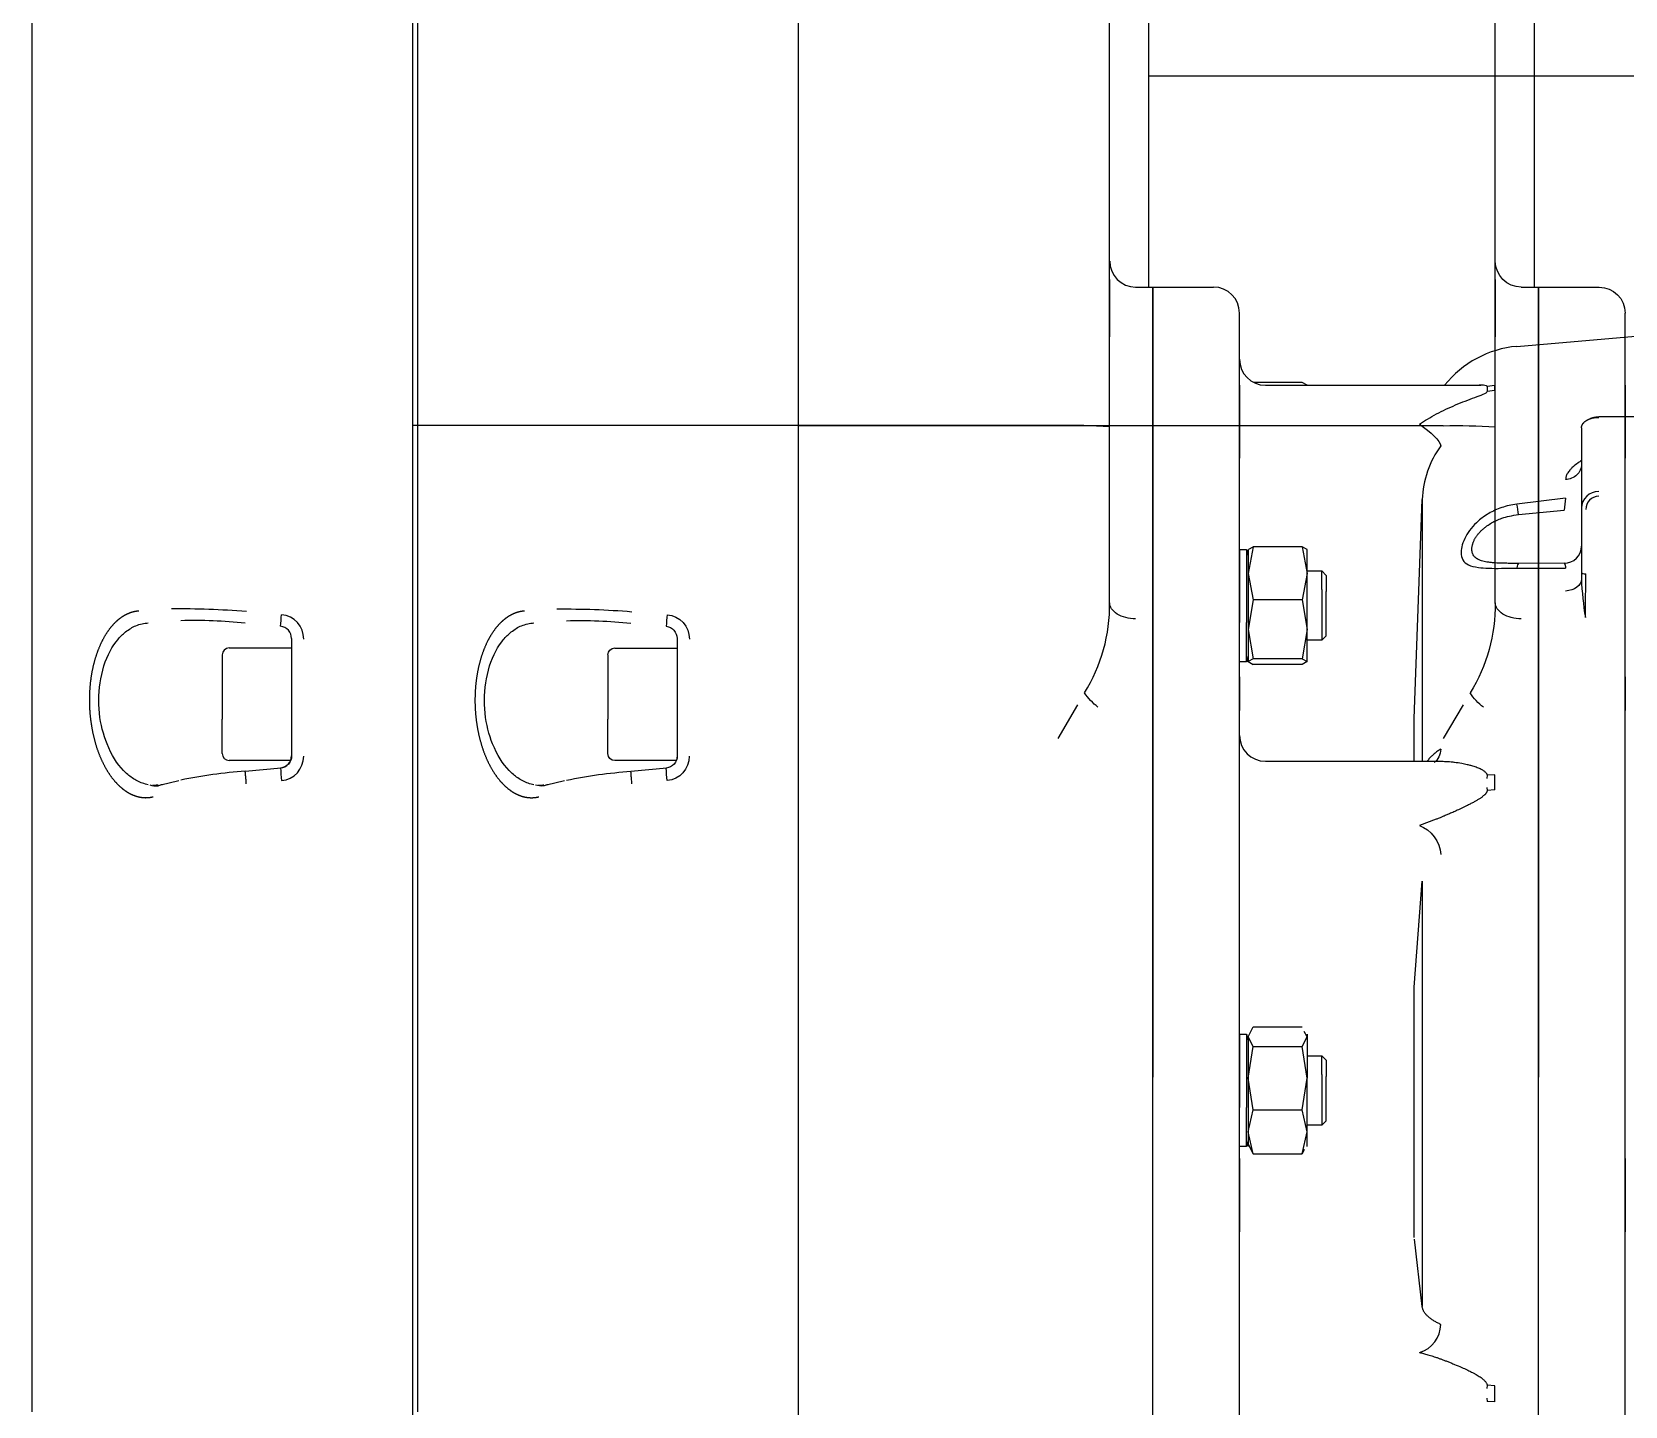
# Model space of a CAD drawing. Extents: x -1899985 to 1774885, y 556286 to 2175695.
# Drawn here: x -1077552.7 to -1077263.5, y 576015.9 to 576265.4 of the extents above; entities that cross this region are included whole.
import ezdxf

# ---------------------------------------------------------------- set-up
doc = ezdxf.new("R2010")
doc.units = 0
doc.header["$LTSCALE"] = 10
doc.header["$MEASUREMENT"] = 0
for name, color, linetype in [('20剖面图$0$A-LIN-V', 9, 'Continuous'), ('20剖面图$0$EWHS5T6M-3', 7, 'Continuous'), ('20剖面图$0$FHSGH10105-主梁-04', 7, 'Continuous'), ('20剖面图$0$FHSGH10105-主梁-06', 7, 'Continuous'), ('A-LIN-V', 9, 'Continuous')]:
    doc.layers.add(name, color=color, linetype=linetype)

# ---------------------------------------------------------------- blocks, each defined once
blk = doc.blocks.new('20剖面图$0$w4234')
at = {"layer": '20剖面图$0$EWHS5T6M-3', "color": 2, "linetype": 'Continuous'}
for p, q in [((1597292.82, -79964.19), (1597292.82, -80115.33)), ((1597223.68, -80113.12), (1597223.68, -79990.49)), ((1597223.68, -80114.16), (1597223.68, -79990.49)), ((1597097.18, -80114.36), (1597097.18, -79991.31)), ((1597292.82, -79995.96), (1597292.82, -80115.33)), ((1597090.11, -80002.54), (1597090.11, -80089)), ((1597089.32, -80089), (1597078.32, -80089)), ((1597089.32, -80089), (1597089.32, -80232.45)), ((1597092.46, -80089), (1597089.32, -80089)), ((1597089.32, -80347.15), (1597089.32, -80089)), ((1597097.18, -80087.6), (1597097.18, -80098)), ((1597073.61, -80344.12), (1597073.61, -80093.72)), ((1597073.61, -80106.78), (1597073.61, -80120.07)), ((1597097.18, -80146.31), (1597097.18, -80114.36)), ((1597106.61, -80114.16), (1597223.68, -80114.16)), ((1597223.68, -80312.06), (1597223.68, -80114.16)), ((1597223.68, -80312.06), (1597223.68, -80115.2)), ((1597292.82, -80115.33), (1597292.82, -80293.19)), ((1597292.82, -80115.33), (1597292.82, -80293.19)), ((1597073.61, -80127.21), (1597073.61, -80120.07)), ((1597245.68, -80152.81), (1597245.68, -80174.09)), ((1597256.99, -80154.53), (1597245.68, -80154.53)), ((1597258.25, -80155.78), (1597258.25, -80167.44)), ((1597073.61, -80159.74), (1597073.61, -80165.89)), ((1597258.26, -80159.29), (1597258.25, -80159.3)), ((1597073.61, -80173.03), (1597073.61, -80165.89)), ((1597102.99, -80164.87), (1597106.61, -80170.96)), ((1597258.25, -80173.7), (1597258.25, -80167.44)), ((1597258.25, -80170.19), (1597258.26, -80170.19)), ((1597245.85, -80174.96), (1597256.99, -80174.96)), ((1597254.08, -80176.88), (1597247.57, -80176.3)), ((1597269.41, -80179.35), (1597266.11, -80178.56)), ((1597089.32, -80403.29), (1597089.32, -80232.45)), ((1597073.61, -80247.23), (1597073.61, -80260.52)), ((1597073.61, -80267.66), (1597073.61, -80260.52))]:
    blk.add_line(p, q, dxfattribs=at)
for centre, radius, start, end in [((1597092.46, -80084.29), 4.71, 270, 0), ((1597078.32, -80093.72), 4.71, 90, 180), ((1597104.25, -80227.27), 113.13, 88.8067, 93.5841), ((1597127.22, -80146.73), 30.04, 179.196, 212.0203), ((1597247.9, -80152.9), 4.43, 95.3042, 180.1417), ((1597436.31, -80132.16), 189.52, 184.9432, 185.5756), ((1597265.9, -80292.98), 145.55, 89.3722, 94.7349), ((1597263.19, -80236.79), 87.26, 88.2943, 95.9904), ((1597247.93, -80152.81), 2.25, 96.1749, 179.9262), ((1597256.99, -80155.78), 1.26, 0, 90), ((1597247.9, -80174.2), 4.42, 179.8461, 264.708), ((1597247.92, -80174.09), 2.24, 179.9476, 263.9475), ((1597256.99, -80173.7), 1.26, 270, 360), ((1597171.12, -80170.97), 76.75, 354.291, 356.0046), ((1597247.11, -80269.97), 93.34, 78.4608, 85.7189), ((1597270.19, -80175.39), 4.19, 266.1835, 287.0249)]:
    blk.add_arc(centre, radius, start, end, dxfattribs=at)
for centre, major_axis, ratio, start_param, end_param in [((1597092.46, -80146.31), (-4.71, 0), 0.616789, 1.570796, 3.141593), ((1597099.32, -80162.85), (-3.22, -3.45), 0.378821, 1.18491, 1.960757), ((1597247.92, -80174.09), (2.25, 0.04), 0.998994, 3.125734, 4.59105)]:
    blk.add_ellipse(centre, major_axis=major_axis, ratio=ratio, start_param=start_param, end_param=end_param, dxfattribs=at)
for points, degree, knots in [([(1597273.39, -80147.82), (1597274.39, -80147.88), (1597275.34, -80148.29), (1597276.3, -80148.7), (1597277.18, -80149.44), (1597278.06, -80150.17), (1597278.82, -80151.21), (1597279.59, -80152.24), (1597280.22, -80153.54), (1597280.84, -80154.83), (1597281.3, -80156.32), (1597281.75, -80157.81), (1597282.02, -80159.45), (1597282.29, -80161.09), (1597282.36, -80162.8), (1597282.43, -80164.51), (1597282.3, -80166.23), (1597282.16, -80167.94), (1597281.84, -80169.59), (1597281.51, -80171.24), (1597281, -80172.76), (1597280.49, -80174.28), (1597279.82, -80175.6), (1597279.14, -80176.93), (1597278.34, -80178), (1597277.53, -80179.07), (1597276.62, -80179.86), (1597275.72, -80180.64), (1597274.75, -80181.09), (1597273.78, -80181.55), (1597272.78, -80181.66), (1597271.78, -80181.78), (1597270.8, -80181.54)], 2, [0, 0, 0, 0.0625, 0.0625, 0.125, 0.125, 0.1875, 0.1875, 0.25, 0.25, 0.3125, 0.3125, 0.375, 0.375, 0.4375, 0.4375, 0.5, 0.5, 0.5625, 0.5625, 0.625, 0.625, 0.6875, 0.6875, 0.75, 0.75, 0.8125, 0.8125, 0.875, 0.875, 0.9375, 0.9375, 1, 1, 1]), ([(1597271.68, -80179.35), (1597272.04, -80179.28), (1597273.03, -80179.02), (1597274.57, -80178.24), (1597276.89, -80176.27), (1597279.25, -80172.55), (1597280.86, -80166.37), (1597280.55, -80159.73), (1597278.95, -80155.34), (1597277.17, -80152.87), (1597275.71, -80151.46), (1597273.85, -80150.28), (1597272.44, -80150.07), (1597271.68, -80149.95)], 3, [0.089227, 0.089227, 0.089227, 0.089227, 0.1254863, 0.1918246, 0.2509131, 0.3864299, 0.5001424, 0.6195056, 0.7492603, 0.7950378, 0.8521868, 0.9205802, 1, 1, 1, 1]), ([(1597253.89, -80179.17), (1597253.92, -80178.86), (1597253.95, -80178.54), (1597254, -80177.97), (1597254.02, -80177.7), (1597254.05, -80177.27), (1597254.07, -80177.11), (1597254.08, -80176.9), (1597254.09, -80176.86), (1597254.08, -80176.89)], 3, [0, 0, 0, 0, 0.25, 0.25, 0.5, 0.5, 0.75, 0.75, 1, 1, 1, 1]), ([(1597269.84, -80179.52), (1597269.82, -80179.51), (1597269.8, -80179.49), (1597269.56, -80179.38), (1597269.33, -80179.31), (1597269.09, -80179.31)], 3, [0.7219654, 0.7219654, 0.7219654, 0.7219654, 0.75, 0.75, 1, 1, 1, 1]), ([(1597269.91, -80179.43), (1597269.96, -80179.44), (1597270.27, -80179.47), (1597270.58, -80179.47), (1597270.84, -80179.45)], 3, [0.02843259, 0.02843259, 0.02843259, 0.02843259, 0.03301271, 0.06025536, 0.06025536, 0.06025536, 0.06025536])]:
    blk.add_open_spline(points, degree=degree, knots=knots, dxfattribs=at)
at = {"layer": '20剖面图$0$FHSGH10105-主梁-06', "color": 2, "linetype": 'Continuous'}
blk.add_line((1597090.11, -80050.62), (1596726.32, -80050.62), dxfattribs=at)
blk = doc.blocks.new('20剖面图$0$55555555rrrrrr-M')
at = {"layer": '20剖面图$0$EWHS5T6M-3', "color": 2, "linetype": 'Continuous'}
for p, q in [((1520817.73, 577613.92), (1520817.73, 577462.79)), ((1520886.87, 577465), (1520886.87, 577587.63)), ((1520886.87, 577463.96), (1520886.87, 577587.63)), ((1521013.37, 577463.76), (1521013.37, 577586.8)), ((1520817.73, 577582.15), (1520817.73, 577462.79)), ((1521020.45, 577575.57), (1521020.45, 577489.11)), ((1521013.37, 577490.51), (1521013.37, 577480.11)), ((1521018.09, 577489.11), (1521021.23, 577489.11)), ((1521021.23, 577489.11), (1521021.23, 577345.67)), ((1521021.23, 577230.96), (1521021.23, 577489.11)), ((1521021.23, 577489.11), (1521032.23, 577489.11)), ((1521036.95, 577233.99), (1521036.95, 577484.4)), ((1521087.31, 577478.35), (1521111.59, 577480.47)), ((1521036.95, 577471.33), (1521036.95, 577458.05)), ((1521048.29, 577471.81), (1521039.51, 577471.81)), ((1521041.66, 577471.29), (1521080.73, 577471.29)), ((1521049.2, 577471.3), (1521048.29, 577471.81)), ((1521049.2, 577471.29), (1521049.2, 577471.33)), ((1521083.3, 577471.27), (1521081.89, 577471.07)), ((1521081.89, 577471.07), (1521081.89, 577470.13)), ((1521083.3, 577470.35), (1521081.89, 577470.13)), ((1521083.3, 577470.35), (1521083.3, 577471.27)), ((1521102.16, 577465.61), (1521127.3, 577465.61)), ((1520817.73, 577462.79), (1520817.73, 577284.92)), ((1520817.73, 577462.79), (1520817.73, 577284.92)), ((1520886.87, 577266.06), (1520886.87, 577463.96)), ((1521003.95, 577463.96), (1520886.87, 577463.96)), ((1520886.87, 577266.06), (1520886.87, 577462.91)), ((1521013.37, 577431.8), (1521013.37, 577463.76)), ((1521099.02, 577463.54), (1521099.02, 577448.99)), ((1521036.95, 577450.91), (1521036.95, 577458.05)), ((1521068.66, 577410.8), (1521070.1, 577450.53)), ((1521070.1, 577450.53), (1521070.1, 577403.02)), ((1521096.15, 577450.8), (1521087.31, 577449.7)), ((1521087.58, 577447.8), (1521095.87, 577448.59)), ((1521099.02, 577448.99), (1521099.02, 577437.32)), ((1521036.95, 577441.5), (1521036.95, 577428.21)), ((1521036.95, 577441.5), (1521038.24, 577441.5)), ((1521038.24, 577441.5), (1521038.24, 577428.21)), ((1521038.24, 577441.5), (1521038.52, 577440.4)), ((1521039.43, 577441.97), (1521038.52, 577437.14)), ((1521038.52, 577441.5), (1521038.52, 577437.14)), ((1521038.65, 577441.54), (1521039.43, 577441.97)), ((1521048.29, 577441.97), (1521039.43, 577441.97)), ((1521048.29, 577441.97), (1521049.2, 577437.14)), ((1521049.2, 577441.46), (1521048.29, 577441.97)), ((1521049.2, 577437.14), (1521049.2, 577441.5)), ((1521038.52, 577437.14), (1521038.52, 577426.97)), ((1521038.52, 577437.14), (1521039.43, 577432.31)), ((1521049.2, 577437.14), (1521048.29, 577432.31)), ((1521049.2, 577437.57), (1521051.87, 577437.57)), ((1521049.2, 577426.97), (1521049.2, 577437.14)), ((1521051.87, 577434.19), (1521051.87, 577437.57)), ((1521051.87, 577437.57), (1521052.66, 577436.78)), ((1521052.66, 577436.78), (1521052.66, 577433.82)), ((1521087.31, 577438.07), (1521096.15, 577438.08)), ((1521095.87, 577438.96), (1521087.58, 577438.94)), ((1521099.02, 577437.32), (1521099.02, 577436.09)), ((1521051.87, 577434.19), (1521051.87, 577425)), ((1521052.66, 577425.78), (1521052.66, 577433.82)), ((1521039.43, 577432.31), (1521038.52, 577426.97)), ((1521048.29, 577432.31), (1521039.43, 577432.31)), ((1521048.29, 577432.31), (1521049.2, 577426.97)), ((1521036.95, 577421.07), (1521036.95, 577428.21)), ((1521038.24, 577421.07), (1521038.24, 577428.21)), ((1520864.87, 577425.3), (1520864.87, 577404.03)), ((1521038.52, 577426.97), (1521039.43, 577421.62)), ((1521038.52, 577426.97), (1521038.52, 577421.11)), ((1521049.2, 577426.97), (1521048.29, 577421.62)), ((1521049.2, 577421.11), (1521049.2, 577426.97)), ((1521052.66, 577425.78), (1521051.87, 577425)), ((1520852.3, 577422.33), (1520852.3, 577410.68)), ((1520853.56, 577423.59), (1520864.87, 577423.59)), ((1521038.52, 577422.17), (1521038.24, 577421.07)), ((1521051.87, 577425), (1521049.2, 577425)), ((1521038.24, 577421.07), (1521036.95, 577421.07)), ((1521039.43, 577421.62), (1521038.52, 577421.11)), ((1521038.52, 577421.11), (1521039.43, 577420.59)), ((1521038.52, 577421.07), (1521038.52, 577421.11)), ((1521048.29, 577421.62), (1521039.43, 577421.62)), ((1521048.29, 577420.59), (1521039.43, 577420.59)), ((1521048.29, 577421.62), (1521049.2, 577421.11)), ((1521049.2, 577421.11), (1521048.29, 577420.59)), ((1520852.29, 577418.82), (1520852.3, 577418.82)), ((1521036.95, 577418.38), (1521036.95, 577412.23)), ((1520852.3, 577404.42), (1520852.3, 577410.68)), ((1521007.56, 577413.24), (1521003.95, 577407.15)), ((1521036.95, 577405.09), (1521036.95, 577412.23)), ((1521068.66, 577403.02), (1521068.66, 577410.8)), ((1520852.3, 577407.93), (1520852.29, 577407.92)), ((1520864.7, 577403.16), (1520853.56, 577403.16)), ((1521041.66, 577403.02), (1521073.74, 577403.02)), ((1520841.14, 577398.76), (1520844.44, 577399.56)), ((1520856.47, 577401.24), (1520862.98, 577401.81)), ((1521081.89, 577400.48), (1521081.87, 577399.9)), ((1521083.3, 577400.54), (1521081.89, 577400.48)), ((1521083.3, 577397.84), (1521083.3, 577400.54)), ((1521081.87, 577398.28), (1521081.89, 577397.7)), ((1521083.3, 577397.84), (1521081.89, 577397.7)), ((1521072.65, 577392.49), (1521069.61, 577391.34)), ((1521068.66, 577362), (1521070.1, 577381.23)), ((1521070.1, 577381.23), (1521070.1, 577304.03)), ((1521068.66, 577316.55), (1521068.66, 577362)), ((1521036.95, 577353.48), (1521036.95, 577340.19)), ((1521036.95, 577353.48), (1521038.24, 577353.48)), ((1521038.24, 577353.48), (1521038.24, 577340.19)), ((1521038.24, 577353.48), (1521038.52, 577352.38)), ((1521038.52, 577353.01), (1521039.43, 577354.79)), ((1521039.43, 577351.23), (1521038.52, 577353.01)), ((1521038.52, 577353.01), (1521038.52, 577345.48)), ((1521039.43, 577354.79), (1521048.29, 577354.79)), ((1521048.29, 577351.23), (1521049.2, 577353.01)), ((1521049.2, 577353.01), (1521048.7, 577353.98)), ((1521049.2, 577353.48), (1521049.2, 577353.01)), ((1521049.2, 577353.01), (1521049.2, 577345.48)), ((1521038.52, 577345.48), (1521039.43, 577351.23)), ((1521039.43, 577351.23), (1521048.29, 577351.23)), ((1521049.2, 577345.48), (1521048.29, 577351.23)), ((1521049.2, 577349.56), (1521051.87, 577349.56)), ((1521051.87, 577346.17), (1521051.87, 577349.56)), ((1521051.87, 577349.56), (1521052.66, 577348.77)), ((1521052.66, 577348.77), (1521052.66, 577345.81)), ((1521021.23, 577174.83), (1521021.23, 577345.67)), ((1521039.43, 577339.72), (1521038.52, 577345.48)), ((1521038.52, 577345.48), (1521038.52, 577335.74)), ((1521048.29, 577339.72), (1521049.2, 577345.48)), ((1521049.2, 577335.74), (1521049.2, 577345.48)), ((1521051.87, 577346.17), (1521051.87, 577336.98)), ((1521052.66, 577337.77), (1521052.66, 577345.81)), ((1521036.95, 577333.06), (1521036.95, 577340.19)), ((1521038.24, 577333.06), (1521038.24, 577340.19)), ((1521038.52, 577335.74), (1521039.43, 577339.72)), ((1521039.43, 577339.72), (1521048.29, 577339.72)), ((1521049.2, 577335.74), (1521048.29, 577339.72)), ((1521038.52, 577335.74), (1521038.52, 577333.06)), ((1521039.43, 577331.75), (1521038.52, 577335.74)), ((1521048.29, 577331.75), (1521049.2, 577335.74)), ((1521051.87, 577336.98), (1521049.2, 577336.98)), ((1521049.2, 577333.06), (1521049.2, 577335.74)), ((1521052.66, 577337.77), (1521051.87, 577336.98)), ((1521038.24, 577333.06), (1521036.95, 577333.06)), ((1521038.52, 577334.16), (1521038.24, 577333.06)), ((1521038.52, 577333.53), (1521039.43, 577331.75)), ((1521048.7, 577332.56), (1521048.29, 577331.75)), ((1521036.95, 577330.89), (1521036.95, 577317.6)), ((1521039.43, 577331.75), (1521048.29, 577331.75)), ((1521036.95, 577310.46), (1521036.95, 577317.6)), ((1521070.1, 577304.03), (1521068.69, 577316.26)), ((1521081.89, 577289.76), (1521081.87, 577289.13)), ((1521083.3, 577289.65), (1521081.89, 577289.76)), ((1521083.3, 577286.74), (1521083.3, 577289.65)), ((1521081.87, 577287.39), (1521081.89, 577286.76)), ((1521083.3, 577286.74), (1521081.89, 577286.76))]:
    blk.add_line(p, q, dxfattribs=at)
for centre, radius, start, end in [((1521018.09, 577493.83), 4.71, 180, 270), ((1521032.23, 577484.4), 4.71, 360, 90), ((1521088.95, 577459.56), 18.86, 95, 141.5339), ((1521041.66, 577476.01), 4.71, 180, 270), ((1521006.3, 577350.85), 113.13, 86.4159, 91.1933), ((1521087.85, 577449.86), 17.76, 144.0079, 177.8344), ((1521102.08, 577448.91), 3.07, 88.589, 178.5506), ((1521102.19, 577448.75), 2.39, 90.7749, 180.7566), ((1521008.85, 577437.45), 79.41, 7.4867, 8.8757), ((1521178.39, 577439.47), 83.02, 172.1589, 173.6941), ((1521095.88, 577442.1), 3.14, 269.9622, 359.9621), ((1520150.68, 577441.31), 949.13, 359.2651, 359.74293), ((1521156.54, 577438.51), 57.58, 182.4106, 189.3696), ((1520983.33, 577431.38), 30.04, 327.9797, 0.804), ((1520844.65, 577285.14), 145.55, 85.2651, 90.6278), ((1520847.36, 577341.32), 87.26, 84.0096, 91.7057), ((1520674.24, 577445.95), 189.52, 354.4244, 355.0568), ((1520862.65, 577425.22), 4.43, 359.8583, 84.6958), ((1520862.62, 577425.3), 2.25, 0.0738, 83.8251), ((1520853.56, 577422.33), 1.26, 90, 180), ((1521041.66, 577407.73), 4.71, 180, 270), ((1520853.56, 577404.42), 1.26, 180, 270), ((1520862.63, 577404.03), 2.24, 276.0525, 0.0524), ((1520862.65, 577403.92), 4.42, 275.292, 0.1539), ((1520863.44, 577308.15), 93.34, 94.2811, 101.5392), ((1520939.43, 577407.15), 76.75, 183.9954, 185.709), ((1520840.36, 577402.73), 4.19, 252.9751, 273.8165), ((1521068.07, 577300.86), 5.41, 286.5513, 359.1466)]:
    blk.add_arc(centre, radius, start, end, dxfattribs=at)
at = {"layer": '20剖面图$0$EWHS5T6M-3', "color": 2, "linetype": 'Continuous', "extrusion": (0, 0, -1)}
for centre, major_axis, ratio, start_param, end_param in [((1521069.61, 577462.8), (3.81, -2.78), 0.246907, 4.534324, 6.060506), ((1521095.87, 577436.09), (-3.14, 0), 0.692826, 3.141565, 4.625123), ((1521018.09, 577431.8), (4.71, 0), 0.616789, 1.570796, 3.141593), ((1521011.24, 577415.27), (3.22, -3.45), 0.378821, 1.18491, 1.960757), ((1520862.63, 577404.03), (-2.25, 0.04), 0.998994, 3.125734, 4.59105), ((1521069.61, 577387.16), (2.61, -3.93), 0.728317, 3.880999, 5.407181)]:
    blk.add_ellipse(centre, major_axis=major_axis, ratio=ratio, start_param=start_param, end_param=end_param, dxfattribs=at)
at = {"layer": '20剖面图$0$EWHS5T6M-3', "color": 2, "linetype": 'Continuous'}
for points, degree, knots in [([(1521081.89, 577471.07), (1521081.91, 577471.17), (1521081.74, 577471.23), (1521081.33, 577471.28), (1521081.17, 577471.28), (1521080.82, 577471.29), (1521080.64, 577471.29), (1521080.44, 577471.29)], 3, [0, 0, 0, 0, 0.125, 0.125, 0.1875, 0.1875, 0.25, 0.25, 0.25, 0.25]), ([(1521069.61, 577464.21), (1521070.55, 577464.86), (1521071.59, 577465.48), (1521073.83, 577466.67), (1521074.98, 577467.21), (1521077.34, 577468.21), (1521078.54, 577468.66), (1521080.2, 577469.28), (1521080.74, 577469.47), (1521081.6, 577469.83), (1521081.92, 577470), (1521081.89, 577470.13)], 3, [0, 0, 0, 0, 0.25, 0.25, 0.5, 0.5, 0.75, 0.75, 0.875, 0.875, 1, 1, 1, 1]), ([(1521099.02, 577463.54), (1521099.02, 577463.58), (1521099.02, 577463.66), (1521099.04, 577463.79), (1521099.08, 577463.92), (1521099.12, 577464.04), (1521099.18, 577464.16), (1521099.25, 577464.27), (1521099.33, 577464.38), (1521099.42, 577464.49), (1521099.51, 577464.59), (1521099.62, 577464.68), (1521099.73, 577464.77), (1521099.85, 577464.86), (1521099.97, 577464.93), (1521100.1, 577465.01), (1521100.23, 577465.07), (1521100.36, 577465.13), (1521100.5, 577465.19), (1521100.64, 577465.23), (1521100.78, 577465.28), (1521100.92, 577465.32), (1521101.06, 577465.35), (1521101.21, 577465.38), (1521101.35, 577465.4), (1521101.49, 577465.42), (1521101.63, 577465.43), (1521101.76, 577465.44), (1521101.9, 577465.45), (1521102.03, 577465.46), (1521102.12, 577465.46), (1521102.16, 577465.46)], 3, [0, 0, 0, 0, 0.043815, 0.086945, 0.129389, 0.171151, 0.212229, 0.252628, 0.292346, 0.331388, 0.369753, 0.407445, 0.444466, 0.480818, 0.516503, 0.551525, 0.585887, 0.619591, 0.652642, 0.685043, 0.716798, 0.747913, 0.778391, 0.808237, 0.837458, 0.866059, 0.894046, 0.921426, 0.948207, 0.974395, 1, 1, 1, 1]), ([(1521099, 577457.61), (1521098.81, 577457.48), (1521098.19, 577457.06), (1521097.46, 577456.48), (1521096.93, 577455.91), (1521096.65, 577455.57), (1521096.47, 577455.27), (1521096.32, 577454.99), (1521096.22, 577454.72), (1521096.16, 577454.45), (1521096.15, 577454.26), (1521096.15, 577454.17)], 3, [0.1382956, 0.1382956, 0.1382956, 0.1382956, 0.2500172, 0.4998753, 0.6030875, 0.6772768, 0.7499776, 0.8148651, 0.874988, 0.9374957, 1, 1, 1, 1]), ([(1521099.02, 577456.77), (1521099.02, 577456.18), (1521098.74, 577455.51), (1521097.64, 577454.51), (1521096.86, 577454.23), (1521096.15, 577454.17)], 3, [0, 0, 0, 0, 0.5, 0.5, 1, 1, 1, 1]), ([(1521087.31, 577449.7), (1521086.82, 577449.63), (1521085.89, 577449.49), (1521084.55, 577449.1), (1521083.32, 577448.62), (1521082.2, 577448.05), (1521081.2, 577447.39), (1521080.08, 577446.5), (1521078.95, 577445.32), (1521077.96, 577443.82), (1521077.32, 577442.32), (1521077.08, 577440.81), (1521077.36, 577439.48), (1521078.45, 577438.58), (1521080.12, 577438.19), (1521082.2, 577438.04), (1521084.58, 577438.05), (1521086.37, 577438.07), (1521087.31, 577438.07)], 3, [0, 0, 0, 0, 0.046911, 0.091358, 0.133588, 0.173887, 0.212578, 0.250021, 0.313574, 0.374949, 0.43869, 0.499966, 0.579793, 0.660027, 0.750395, 0.825815, 0.908239, 1, 1, 1, 1]), ([(1521079.13, 577441.52), (1521079.13, 577441.58), (1521079.13, 577441.72), (1521079.15, 577441.93), (1521079.19, 577442.14), (1521079.24, 577442.35), (1521079.3, 577442.56), (1521079.37, 577442.78), (1521079.46, 577443), (1521079.57, 577443.21), (1521079.68, 577443.43), (1521079.81, 577443.65), (1521079.96, 577443.87), (1521080.11, 577444.08), (1521080.29, 577444.3), (1521080.47, 577444.51), (1521080.67, 577444.73), (1521080.88, 577444.94), (1521081.11, 577445.15), (1521081.35, 577445.35), (1521081.6, 577445.55), (1521082.04, 577445.88), (1521082.69, 577446.31), (1521083.6, 577446.77), (1521084.68, 577447.21), (1521086.01, 577447.58), (1521087.03, 577447.72), (1521087.58, 577447.8)], 3, [0, 0, 0, 0, 0.025288, 0.050219, 0.074845, 0.099219, 0.123396, 0.147433, 0.171387, 0.195316, 0.219278, 0.243332, 0.267533, 0.291939, 0.316604, 0.341581, 0.366922, 0.392675, 0.418887, 0.445603, 0.472864, 0.500709, 0.581938, 0.664866, 0.750426, 0.865857, 1, 1, 1, 1]), ([(1521087.58, 577438.94), (1521087.42, 577438.94), (1521087.09, 577438.95), (1521086.62, 577438.95), (1521086.15, 577438.95), (1521085.7, 577438.96), (1521085.26, 577438.96), (1521084.83, 577438.97), (1521084.42, 577438.98), (1521084.02, 577439), (1521083.63, 577439.02), (1521083.25, 577439.04), (1521082.89, 577439.07), (1521082.53, 577439.11), (1521082.19, 577439.15), (1521081.79, 577439.21), (1521081.35, 577439.29), (1521080.88, 577439.42), (1521080.47, 577439.57), (1521080.11, 577439.75), (1521079.81, 577439.96), (1521079.56, 577440.2), (1521079.37, 577440.47), (1521079.23, 577440.78), (1521079.14, 577441.13), (1521079.13, 577441.38), (1521079.13, 577441.52)], 3, [0, 0, 0, 0, 0.039878, 0.078912, 0.117144, 0.154619, 0.191384, 0.227489, 0.262988, 0.297935, 0.332389, 0.366411, 0.400064, 0.433413, 0.466526, 0.499471, 0.55456, 0.607472, 0.65855, 0.708176, 0.756766, 0.804764, 0.852628, 0.900824, 0.949803, 1, 1, 1, 1]), ([(1521095.87, 577438.96), (1521095.88, 577438.95), (1521095.9, 577438.96), (1521095.93, 577438.95), (1521095.95, 577438.92), (1521095.97, 577438.88), (1521095.99, 577438.84), (1521096.01, 577438.78), (1521096.03, 577438.71), (1521096.05, 577438.64), (1521096.07, 577438.57), (1521096.09, 577438.49), (1521096.1, 577438.41), (1521096.11, 577438.33), (1521096.13, 577438.24), (1521096.14, 577438.16), (1521096.15, 577438.11), (1521096.15, 577438.08)], 3, [0, 0, 0, 0, 0.087736, 0.172459, 0.254169, 0.332866, 0.408552, 0.481226, 0.550891, 0.617546, 0.681193, 0.741833, 0.799468, 0.8541, 0.905731, 0.954363, 1, 1, 1, 1]), ([(1521099.02, 577437.32), (1521099.02, 577437.25), (1521099.1, 577437.18), (1521099.39, 577437.08), (1521099.6, 577437.05), (1521099.8, 577437.05)], 3, [0, 0, 0, 0, 0.5, 0.5, 1, 1, 1, 1]), ([(1520837.16, 577430.3), (1520836.17, 577430.23), (1520835.21, 577429.82), (1520834.26, 577429.42), (1520833.37, 577428.68), (1520832.5, 577427.94), (1520831.73, 577426.91), (1520830.96, 577425.87), (1520830.34, 577424.58), (1520829.71, 577423.29), (1520829.26, 577421.79), (1520828.8, 577420.3), (1520828.53, 577418.66), (1520828.26, 577417.03), (1520828.19, 577415.32), (1520828.12, 577413.61), (1520828.26, 577411.89), (1520828.39, 577410.17), (1520828.72, 577408.52), (1520829.04, 577406.87), (1520829.55, 577405.35), (1520830.06, 577403.84), (1520830.74, 577402.51), (1520831.41, 577401.19), (1520832.21, 577400.11), (1520833.02, 577399.04), (1520833.93, 577398.26), (1520834.83, 577397.48), (1520835.81, 577397.02), (1520836.78, 577396.57), (1520837.77, 577396.45), (1520838.77, 577396.34), (1520839.75, 577396.58)], 2, [0, 0, 0, 0.0625, 0.0625, 0.125, 0.125, 0.1875, 0.1875, 0.25, 0.25, 0.3125, 0.3125, 0.375, 0.375, 0.4375, 0.4375, 0.5, 0.5, 0.5625, 0.5625, 0.625, 0.625, 0.6875, 0.6875, 0.75, 0.75, 0.8125, 0.8125, 0.875, 0.875, 0.9375, 0.9375, 1, 1, 1]), ([(1520838.87, 577398.77), (1520838.51, 577398.83), (1520837.52, 577399.09), (1520835.98, 577399.87), (1520833.66, 577401.84), (1520831.31, 577405.56), (1520829.69, 577411.74), (1520830, 577418.38), (1520831.6, 577422.78), (1520833.38, 577425.24), (1520834.84, 577426.66), (1520836.7, 577427.83), (1520838.11, 577428.05), (1520838.87, 577428.16)], 3, [0.089227, 0.089227, 0.089227, 0.089227, 0.1254863, 0.1918246, 0.2509131, 0.3864299, 0.5001424, 0.6195056, 0.7492603, 0.7950378, 0.8521868, 0.9205802, 1, 1, 1, 1]), ([(1521073.48, 577405.24), (1521073.38, 577405.17), (1521073.17, 577405.04), (1521072.87, 577404.83), (1521072.58, 577404.61), (1521072.3, 577404.39), (1521072.04, 577404.16), (1521071.79, 577403.92), (1521071.55, 577403.68), (1521071.33, 577403.44), (1521071.15, 577403.22), (1521071.05, 577403.08), (1521071.01, 577403.03)], 3, [0, 0, 0, 0, 0.0512179, 0.1029462, 0.155185, 0.2079344, 0.2611942, 0.3149645, 0.3692452, 0.4240363, 0.4793377, 0.5145566, 0.5145566, 0.5145566, 0.5145566]), ([(1521073.48, 577405.24), (1521073.46, 577404.72), (1521073.34, 577404.23), (1521072.94, 577403.39), (1521072.65, 577403.04), (1521072.29, 577402.79)], 3, [0, 0, 0, 0, 0.25, 0.25, 0.5, 0.5, 0.5, 0.5]), ([(1521073.7, 577403.02), (1521073.86, 577403.02), (1521074.2, 577403.01), (1521074.75, 577402.98), (1521075.36, 577402.93), (1521076.2, 577402.84), (1521077.17, 577402.69), (1521078.14, 577402.49), (1521078.8, 577402.33), (1521079.28, 577402.19), (1521079.68, 577402.07), (1521080.09, 577401.92), (1521080.45, 577401.77), (1521080.78, 577401.61), (1521081.06, 577401.46), (1521081.3, 577401.3), (1521081.5, 577401.13), (1521081.66, 577400.97), (1521081.78, 577400.81), (1521081.86, 577400.65), (1521081.88, 577400.54), (1521081.89, 577400.48)], 3, [0.3257543, 0.3257543, 0.3257543, 0.3257543, 0.3613853, 0.4062751, 0.4527727, 0.500881, 0.5992214, 0.6735374, 0.723826, 0.7500871, 0.7851314, 0.8174815, 0.8471724, 0.87425, 0.8987742, 0.9208263, 0.9405178, 0.9580058, 0.9735141, 0.9873631, 1, 1, 1, 1]), ([(1520856.66, 577398.95), (1520856.63, 577399.26), (1520856.61, 577399.57), (1520856.56, 577400.15), (1520856.53, 577400.41), (1520856.5, 577400.84), (1520856.48, 577401.01), (1520856.47, 577401.22), (1520856.47, 577401.26), (1520856.47, 577401.23)], 3, [0, 0, 0, 0, 0.25, 0.25, 0.5, 0.5, 0.75, 0.75, 1, 1, 1, 1]), ([(1520840.64, 577398.68), (1520840.59, 577398.68), (1520840.29, 577398.65), (1520839.98, 577398.65), (1520839.71, 577398.66)], 3, [0.02843259, 0.02843259, 0.02843259, 0.02843259, 0.03301271, 0.06025536, 0.06025536, 0.06025536, 0.06025536]), ([(1520840.71, 577398.59), (1520840.73, 577398.61), (1520840.76, 577398.62), (1520840.99, 577398.74), (1520841.22, 577398.8), (1520841.46, 577398.81)], 3, [0.7219654, 0.7219654, 0.7219654, 0.7219654, 0.75, 0.75, 1, 1, 1, 1]), ([(1521081.89, 577397.7), (1521081.89, 577397.67), (1521081.89, 577397.61), (1521081.86, 577397.52), (1521081.83, 577397.42), (1521081.77, 577397.32), (1521081.7, 577397.22), (1521081.62, 577397.12), (1521081.52, 577397.01), (1521081.41, 577396.9), (1521081.27, 577396.78), (1521081.13, 577396.66), (1521080.97, 577396.53), (1521080.79, 577396.4), (1521080.6, 577396.27), (1521080.39, 577396.14), (1521080.16, 577396), (1521079.92, 577395.85), (1521079.67, 577395.71), (1521079.4, 577395.56), (1521079.11, 577395.4), (1521078.81, 577395.25), (1521078.49, 577395.09), (1521077.94, 577394.82), (1521077.19, 577394.46), (1521076.28, 577394.04), (1521075.47, 577393.67), (1521074.76, 577393.36), (1521074.14, 577393.1), (1521073.63, 577392.88), (1521073.21, 577392.71), (1521072.9, 577392.59), (1521072.72, 577392.52), (1521072.65, 577392.49)], 3, [0, 0, 0, 0, 0.008829, 0.018136, 0.028111, 0.038907, 0.050647, 0.063425, 0.077315, 0.092374, 0.108648, 0.126171, 0.144972, 0.165074, 0.186496, 0.209254, 0.233361, 0.258828, 0.285663, 0.313875, 0.343471, 0.374456, 0.406836, 0.440615, 0.542663, 0.634738, 0.71684, 0.788967, 0.85112, 0.9033, 0.945505, 0.977738, 1, 1, 1, 1]), ([(1521073.48, 577300.78), (1521073.38, 577300.83), (1521073.17, 577300.93), (1521072.87, 577301.08), (1521072.58, 577301.24), (1521072.3, 577301.4), (1521072.04, 577301.56), (1521071.79, 577301.73), (1521071.55, 577301.9), (1521071.33, 577302.08), (1521071.13, 577302.26), (1521070.94, 577302.45), (1521070.77, 577302.63), (1521070.61, 577302.82), (1521070.48, 577303.02), (1521070.36, 577303.21), (1521070.27, 577303.41), (1521070.19, 577303.61), (1521070.13, 577303.82), (1521070.11, 577303.96), (1521070.1, 577304.03)], 3, [0, 0, 0, 0, 0.051218, 0.102946, 0.155185, 0.207934, 0.261194, 0.314965, 0.369245, 0.424036, 0.479338, 0.535149, 0.591471, 0.648303, 0.705645, 0.763497, 0.821858, 0.880729, 0.94011, 1, 1, 1, 1]), ([(1521069.61, 577295.67), (1521069.73, 577295.65), (1521069.97, 577295.6), (1521070.34, 577295.51), (1521070.74, 577295.4), (1521071.16, 577295.28), (1521071.6, 577295.15), (1521072.07, 577295), (1521072.56, 577294.84), (1521073.07, 577294.66), (1521073.61, 577294.46), (1521074.17, 577294.25), (1521074.75, 577294.03), (1521075.36, 577293.78), (1521076.2, 577293.44), (1521077.17, 577293.02), (1521078.14, 577292.58), (1521078.8, 577292.27), (1521079.28, 577292.04), (1521079.68, 577291.83), (1521080.09, 577291.59), (1521080.45, 577291.36), (1521080.78, 577291.14), (1521081.06, 577290.92), (1521081.3, 577290.71), (1521081.5, 577290.51), (1521081.66, 577290.31), (1521081.78, 577290.12), (1521081.86, 577289.94), (1521081.88, 577289.82), (1521081.89, 577289.76)], 3, [0, 0, 0, 0, 0.029067, 0.059684, 0.091862, 0.125608, 0.160931, 0.197836, 0.23633, 0.276416, 0.3181, 0.361385, 0.406275, 0.452773, 0.500881, 0.599221, 0.673537, 0.723826, 0.750087, 0.785131, 0.817481, 0.847172, 0.87425, 0.898774, 0.920826, 0.940518, 0.958006, 0.973514, 0.987363, 1, 1, 1, 1])]:
    blk.add_open_spline(points, degree=degree, knots=knots, dxfattribs=at)
for points, degree in [([(1521102.16, 577465.5), (1521101.3, 577465.5), (1521100.65, 577465.21)], 2), ([(1521087.58, 577438.94), (1521087.48, 577438.92), (1521087.38, 577438.6), (1521087.31, 577438.07)], 3)]:
    blk.add_open_spline(points, degree=degree, dxfattribs=at)
at = {"layer": '20剖面图$0$FHSGH10105-主梁-06', "color": 2, "linetype": 'Continuous'}
blk.add_line((1521020.45, 577527.49), (1521384.23, 577527.49), dxfattribs=at)
at = {"layer": '20剖面图$0$FHSGH10105-主梁-04', "xscale": -1}
blk.add_blockref('20剖面图$0$w4234', (3118180.55, 657578.11), dxfattribs=at)
blk = doc.blocks.new('20剖面图')
at = {"layer": '20剖面图$0$A-LIN-V'}
blk.add_blockref('20剖面图$0$55555555rrrrrr-M', (-2598370.4, -1270.04), dxfattribs=at)

msp = doc.modelspace()

# ---------------------------------------------------------------- block references
at = {"layer": 'A-LIN-V'}
msp.add_blockref('20剖面图', (0, 0), dxfattribs=at)

doc.saveas('drawing.dxf')
